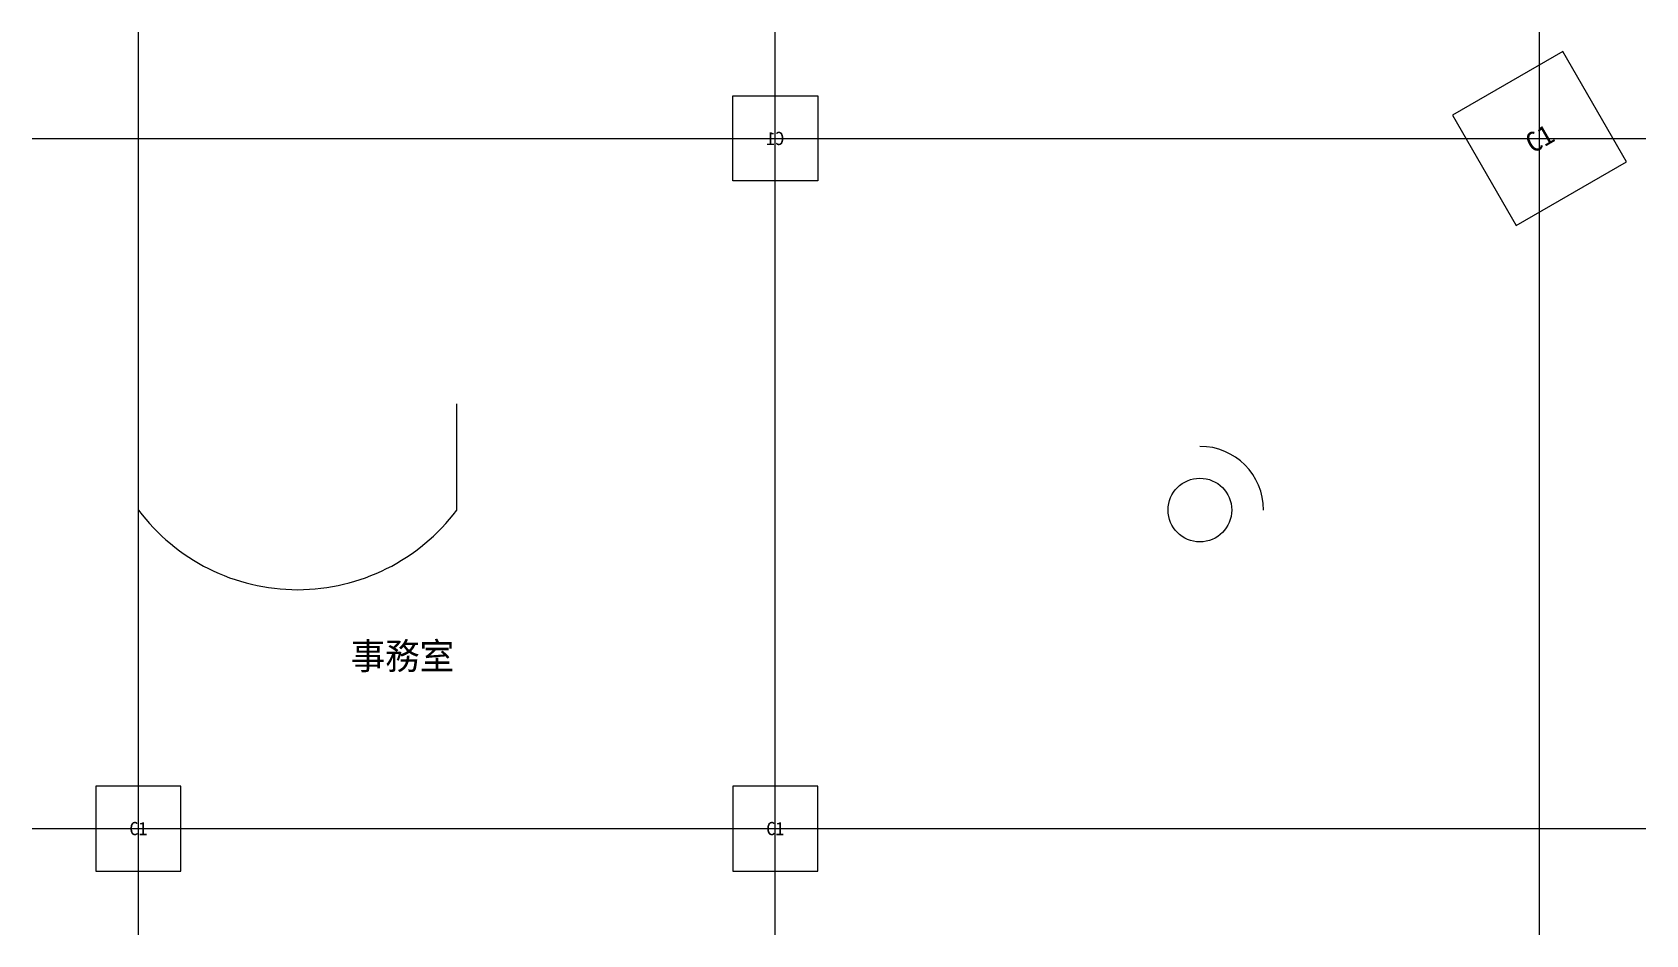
# Model space of a CAD drawing. Extents: x -1000 to 14200, y -1000 to 7500.
import ezdxf
from ezdxf.enums import TextEntityAlignment as Align

# ---------------------------------------------------------------- set-up
doc = ezdxf.new("R2010")
doc.units = 0
doc.layers.add('躯体', color=7, linetype='Continuous')
doc.layers.add('通り芯', color=1, linetype='Continuous')

# ---------------------------------------------------------------- blocks, each defined once
blk = doc.blocks.new('柱C1', base_point=(400, 400))
blk.add_lwpolyline([(0, 0), (800, 0), (800, 800), (0, 800)], close=True)
blk.add_text('C1', height=125).set_placement((400, 400), align=Align.MIDDLE_CENTER)
blk = doc.blocks.new('柱セット')
for p in [(0, 0), (6000, 0)]:
    blk.add_blockref('柱C1', p)

msp = doc.modelspace()

# ---------------------------------------------------------------- linework, layer by layer
at = {"layer": '躯体'}
msp.add_lwpolyline([(0, 3000, 0.5), (3000, 3000), (3000, 4000)], format="xyb", dxfattribs=at)
msp.add_circle((10000, 3000), 300, dxfattribs=at)
msp.add_arc((10000, 3000), 600, 0, 90, dxfattribs=at)
at = {"layer": '通り芯'}
for p, q in [((0, -1000), (0, 7500)), ((6000, -1000), (6000, 7500)), ((13200, -1000), (13200, 7500)), ((-1000, 6500), (14200, 6500)), ((-1000, 0), (14200, 0))]:
    msp.add_line(p, q, dxfattribs=at)

# ---------------------------------------------------------------- block references
at = {"layer": '躯体', "xscale": 1.5, "yscale": 1.5, "rotation": 30}
msp.add_blockref('柱C1', (13200, 6500), dxfattribs=at)
at = {"layer": '躯体', "xscale": -1}
msp.add_blockref('柱C1', (6000, 6500), dxfattribs=at)
at = {"layer": '躯体'}
msp.add_blockref('柱セット', (0, 0), dxfattribs=at)

# ---------------------------------------------------------------- texts
msp.add_text('事務室', height=250, dxfattribs=at).set_placement((2000, 1500))

doc.saveas('drawing.dxf')
